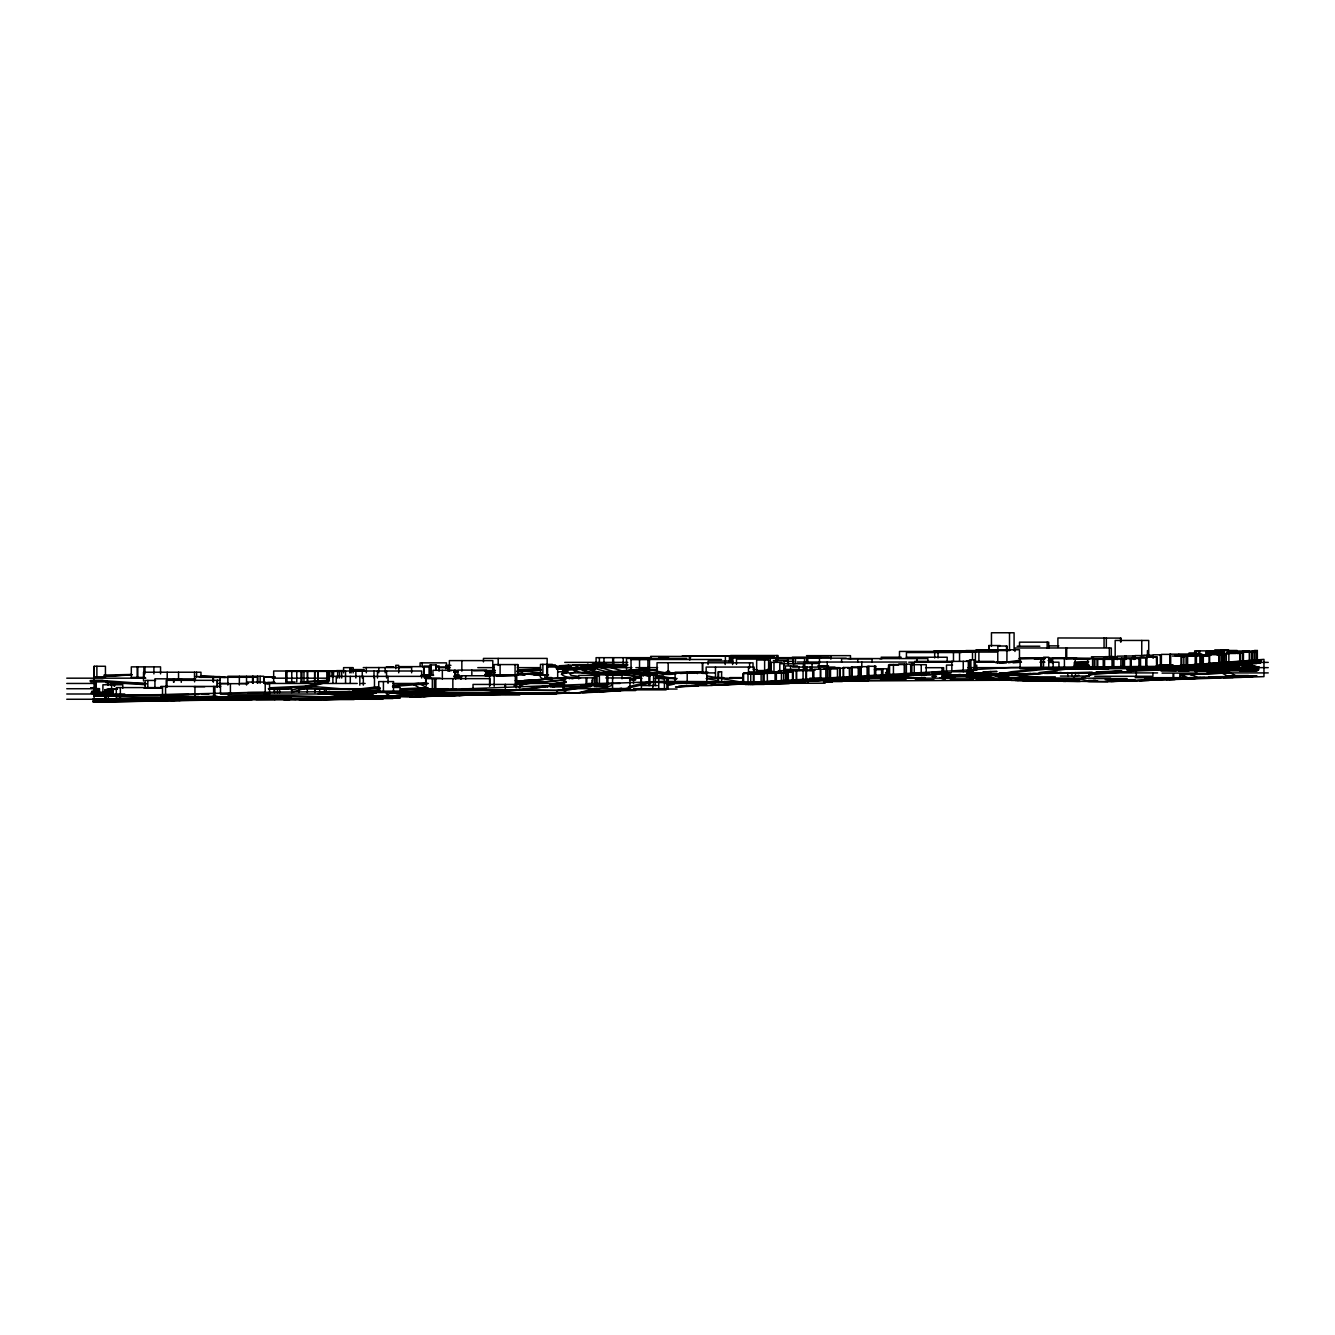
<?xml version="1.0" encoding="UTF-8"?>
<svg xmlns="http://www.w3.org/2000/svg" width="1335" height="1335" viewBox="0 0 1335 1335"><rect width="100%" height="100%" fill="white"/><g stroke="black" fill="none" stroke-linecap="round" stroke-linejoin="round"><path stroke-width="1.5" d="M611.58 684.004L611.447 685.573L605.539 687.775L589.035 689.945L578.989 692.815L531.263 694.167M762.769 672.423L762.986 671.371M553.324 693.566L404.789 694.434L500.758 694.35M367.859 692.865L362.669 694.367C364.639 697.087 379.123 696.77 371.097 694.283L376.303 692.798L336.637 692.681L363.621 692.715M547.216 686.958L547.75 685.956L539.323 686.924M1190.019 666.549C1182.827 670.47 1172.53 669.102 1164.003 670.187L1207.858 671.138L1224.529 669.502M1146.698 678.914L1156.961 679.799L1144.462 679.098L1153.323 679.064L1151.137 679.315M361.835 698.906L353.525 699.123L364.171 698.656L352.674 698.889M1180.974 667.35L1169.11 669.002L1129.293 670.587M1139.806 680.8L1200.732 677.546M584.947 666.215L587.767 664.146L597.579 669.286L605.239 671.355L615.552 671.972L631.956 670.804L676.428 679.048M563.32 666.916L566.173 665.431L575.552 670.938M670.27 672.289L662.427 674.008L668.501 670.954M518.164 683.32L514.042 685.756M518.03 673.524L522.452 672.573L522.619 671.472L540.758 670.337M1088.125 681.634C1086.039 678.747 1063.611 676.962 1079.965 681.618M267.718 683.62L269.336 682.502L263.813 682.819M767.842 669.619L765.873 670.354M406.224 693.232L404.722 694.384L389.42 696.419L407.826 696.92L479.232 694.701M561.501 674.275C578.722 669.352 555.577 672.473 563.203 666.215L555.01 666.515M1209.744 677.596L1189.101 678.28L1181.508 674.709L1230.303 672.823L1237.078 676.511L1233.941 676.611L1238.112 677.212M283.554 695.986L278.648 697.354L221.093 697.387M1084.237 668.418L1088.893 666.282M518.497 686.991L526.658 682.953L515.761 681.784M665.865 683.403L728.359 682.402L670.237 683.57C654.584 683.37 686.908 681.768 668.935 685.239M1232.739 676.495L1236.878 676.378L1235.609 676.361M1041 673.624L1021.842 675.427L987.116 675.694M519.499 674.025L518.164 674.125L521.751 673.941M253.533 698.856L260.225 698.889M291.33 690.312L326.808 680.55M326.691 682.235L291.581 692.214M730.111 682.836L743.762 681.351M628.385 686.741L647.425 682.135L661.125 681.784L674.275 683.253L653.483 682.135L617.855 690.512L620.642 690.679L619.59 690.445M364.004 692.114L364.839 691.747L356.178 692.064M253.6 698.839L255.636 699.023M1205.188 664.747L1200.449 665.281L1261.658 659.974L1161.166 666.999L1207.007 664.646L1179.039 666.465L1193.423 665.698M1249.009 662.894L1250.545 662.844M1078.947 675.176C1066.014 677.88 1080.115 682.752 1081.951 677.696L1092.447 674.542L1134.183 671.071L1176.552 669.386L1218.905 669.536L1167.758 669.152L1187.332 669.386M1008.409 662.761L1020.858 660.992M999.765 663.011L1020.007 660.274M751.739 684.354L789.285 683.303M571.897 678.831L575.118 678.08L547.216 678.046L544.63 677.379L545.364 675.377L533.816 674.792L537.121 673.758L517.162 674.092M656.019 676.845L663.962 676.311L656.536 677.229M1214.967 669.486L1222.076 668.268L1239.831 668.685M561.334 666.716L565.373 665.881M616.236 689.327L621.509 688.243M620.141 690.562L617.771 690.796M566.023 681.484L553.958 683.987L552.857 686.39L553.791 687.024M566.34 682.318L562.302 683.12L560.767 685.606L550.604 686.891M1150.102 679.348L1153.957 679.248L1149.101 679.548M1218.805 670.904L1195.91 670.804L1220.307 670.137L1212.647 670.07L1230.436 668.468L1224.379 668.184M536.737 694.067L406.291 693.232L454.818 689.494L564.955 690.495L449.478 689.878L454.551 689.477L456.637 689.611L415.402 692.948L389.737 692.948L416.253 692.882L413.132 694.3L396.662 696.319L335.419 696.136L305.849 699.607L313.692 699.59M405.289 691.263C398.548 692.998 378.84 691.647 389.219 695.185C378.606 700.508 360.166 697.387 347.033 698.839L301.109 699.557M577.554 664.964L579.323 664.646C587.417 670.237 597.346 673.157 607.241 672.84M1177.553 670.07L1163.085 669.569L1181.875 670.287L1171.029 670.087L1176.018 669.953M886.09 672.223L887.641 671.972M1252.213 669.519L1249.777 669.936L1256.168 669.803L1248.976 670.07M952.639 679.949L945.28 676.411M1146.732 678.864L1151.888 678.664M614.851 689.544L609.411 690.963L612.031 691.23L603.553 690.846M886.373 677.98L890.044 677.429M847.091 680.082L841.551 680.75M1028.25 680.149L1018.789 680.166M632.974 670.303L613.299 671.438L598.197 666.799L606.607 666.349L621.843 670.771L641.1 669.452L622.294 671.288L625.264 670.954M1057.237 672.089L1044.421 673.324M1045.305 678.914L1034.558 680.416L1015.101 680.349L1078.513 681.568L1072.756 679.415L1041.116 678.464M1200.566 665.247L1194.908 665.497M564.521 680.049L518.464 684.421L565.79 679.598M871.405 676.878L892.498 674.709L872.69 677.262M100.792 681.334C113.792 679.515 72.457 680.349 99.474 681.351M639.515 669.619L629.119 670.737L631.388 670.47M1038.73 680.049L1046.89 678.981L1045.639 679.782L1047.374 680.082L1040.916 680.433L1049.877 681.134M1240.315 669.135L1216.318 669.519L1220.157 669.553M1039.081 679.148L1046.89 678.964L1042.001 678.464M1055.468 672.189L1044.387 673.174M1188.233 666.999L1172.581 668.034L1220.407 664.463L1181.976 666.599M1225.647 663.946L1231.471 663.095L1200.365 664.897L1238.847 662.827M1257.069 662.377L1260.958 661.893L1256.802 662.127M378.656 686.707L353.625 689.644L363.487 691.38L378.656 690.178M572.782 665.147L574.617 664.93C594.559 680.333 621.042 668.785 643.587 676.027M738.439 682.819L742.577 682.352L707.049 675.927M378.656 687.825L353.374 690.679M827.149 680.616L830.186 680.266M1238.78 662.811L1261.375 660.908L1239.381 662.744M1088.926 673.691L1121.3 670.871M545.498 686.891L561.117 685.356L563.687 687.325M825.047 681.284L834.759 680.216M1227.482 663.946L1238.53 662.827M1251.362 663.011L1248.292 663.311M624.446 671.088L643.787 669.202M1034.174 658.806L1044.354 658.122M1030.503 673.407L1015.434 674.742L979.406 675.043M641.217 669.436L649.06 668.668M1017.02 680.183L1018.104 680.55M643.07 669.252L647.859 668.785M843.536 677.896L844.604 677.763L835.894 678.147L843.536 677.896L843.47 667.5M1159.931 666.883L1173.215 665.464M1022.777 680.633L1036.778 680.316M1160.699 666.916L1171.479 665.748L1156.043 666.148L1157.729 666.816M1176.769 667.099L1223.594 664.163M596.528 664.129L619.423 664.68L592.606 664.196M878.18 678.03L884.321 677.429M879.548 678.33L893.699 677.062L885.973 677.312L887.858 677.346M392.824 685.356L426.683 682.852M392.49 686.507L427.25 683.82M796.828 682.836L794.141 683.086M565.189 692.364L563.253 692.648L569.644 692.448M555.944 668.001L570.813 666.532L556.411 667.467M640.299 669.553L647.074 669.436L668.418 673.307L692.782 672.189L696.319 672.256L697.404 673.608M1225.547 664.179L1222.476 664.463L1226.431 664.213M1205.288 665.748L1235.843 662.827M649.144 669.019L637.863 670.07L638.781 670.02M306.85 699.573L315.511 699.34M1227.082 664.029L1246.69 662.143L1241.066 662.527M540.458 669.336L517.913 670.504M639.699 669.953L647.542 669.269M540.642 668.818L517.846 669.92M635.543 689.494L611.73 691.13L614.067 690.913M758.08 682.719L772.765 681.417L707.133 685.656L686.257 685.506M1042.635 658.789L1044.504 658.639M898.255 674.859L882.902 675.877M904.229 674.359L926.407 672.807L904.029 674.792M841.067 681.034L1011.313 680.183M1046.139 679.515L1067.232 679.899L1046.256 680.533L1052.18 680.917L1078.914 680.817L1058.054 681.284M1218.805 666.916L1217.92 666.899M556.845 669.052L560.867 668.735L565.906 671.438L557.796 671.905M657.487 669.92L644.087 670.904L657.271 669.636M1020.958 662.227L1013.015 662.827M795.944 681.25L811.864 680.199L805.522 680.5M193.909 694.384L198.848 694.384L157.33 696.019L104.898 696.152L252.181 692.381L410.262 690.946L663.211 681.367L758.08 681.901L1011.012 667.5L1172.747 666.248M1202.218 665.197L1204.837 664.88M876.911 676.328L875.226 676.411L888.726 675.877M1029.786 673.941L1035.293 673.508M1038.98 673.541L1019.056 673.991L1042.635 673.474M454.918 675.443L457.972 675.226M365.289 692.131L378.656 691.13M592.022 690.729L631.605 689.594M1066.148 658.756L1076.928 658.405L1074.258 658.622M540.708 670.203L516.795 671.488M556.595 669.019L627.684 665.097M795.793 681.534L781.042 682.168M790.887 682.719L745.314 684.505L804.821 679.715L745.531 684.254M1234.358 676.444L1246.623 677.029M171.247 698.672L185.281 699.39L93.333 701.409L101.21 701.359L111.856 699.206L107.901 699.24L93.7 701.392L185.331 699.373L180.876 700.358L93.049 702.177L211.013 700.091M540.875 669.669L517.196 670.888M557.413 668.485L627.684 664.813M421.543 692.047L351.472 692.398L568.36 693.232L615.068 690.846M765.205 683.787L752.273 684.354M839.481 679.515L864.146 677.646M902.46 674.893L875.877 676.444L940.074 673.624L931.713 672.506L935.251 672.139L945.397 673.341L932.981 674.926L891.613 675.944M1061.125 672.389L1044.654 673.441M1257.136 662.444L1260.891 662.093L1257.904 662.227M447.625 670.837L451.48 670.57M453.733 670.654L457.104 670.42M352.79 690.712L357.53 690.011L355.46 689.661M1005.205 673.858L942.76 676.077M1195.476 666.465L1130.929 668.918M1187.833 666.966L1165.171 668.501M94.084 699.24L92.632 699.39L181.376 697.487M475.377 694.267L479.098 694.016M1048.159 660.608L1051.847 660.358M678.831 686.057L686.841 685.506M869.619 677.546L855.635 678.38M132.148 674.859L103.629 676.511L131.731 674.576M485.523 672.84L495.335 672.173M485.456 673.474L495.285 672.823M1048.609 660.508L1052.581 660.241M568.777 693.215L616.753 690.862M264.28 682.819L274.359 682.168M573.299 665.014L600.183 664.997L567.759 665.347L571.63 665.648L568.96 667.951L560.967 668.485L569.377 667.8L576.687 670.971L569.928 674.025L571.113 675.393L577.955 676.278M599.982 691.981C610.779 691.413 627.133 690.262 599.982 690.679C593.508 690.162 566.791 693.966 594.943 692.181M268.702 682.836L274.893 682.435M269.57 687.792L307.184 685.99L349.937 689.527M1226.381 664.313L1213.799 665.097L1224.011 664.246L1259.172 666.916L1245.438 665.464M541.559 672.823L518.264 673.925M610.262 672.807L623.261 671.956L650.078 675.961M400.383 688.843L426.516 687.742L433.908 690.929M376.654 698.455L382.294 698.489L371.263 698.422L392.49 697.571M1074.258 662.494L1088.726 661.743M806.273 681.184L821.309 680.316M1203.753 665.798L1207.774 665.548M1221.859 664.68L1232.839 664.179M459.457 694.817L447.058 695.602L449.895 695.535M617.287 690.696L619.724 690.562M823.929 679.448L818.922 679.849L860.775 678.147L843.937 679.598L842.368 679.615L859.006 678.08L823.929 679.448L836.244 679.465M866.782 677.479L863.211 677.796L875.91 677.746M1155.943 680.132C1160.649 679.415 1147.699 679.966 1153.607 680.216M565.022 665.748L559.348 665.748L568.36 665.314M269.787 688.81L301.31 687.158L329.812 689.561M400.383 689.845L428.301 688.226L418.756 683.47L412.315 683.82L425.298 691.13M321.301 699.306L329.361 698.839M740.975 682.636L724.054 681.417M1033.791 673.608L999.498 674.509M1169.11 666.449L1263.961 659.373L1263.961 676.628L1105.881 681.684L1011.012 680.416M1200.732 666.031L1210.812 665.431M1149.385 669.536L1127.791 670.504M525.256 673.941L526.591 673.841L522.536 673.908M1074.274 663.462L1088.092 662.661M775.401 683.253L829.002 680.166M1220.657 664.88L1233.64 664.146M1154.291 678.781L1156.677 678.53L1146.932 678.981L1169.11 678.697L1150.803 678.714C1156.46 678.948 1144.462 679.098 1149.785 679.548M541.91 673.074L530.028 673.591M94.084 699.573L98.606 699.423M676.495 673.691C661.276 676.578 646.657 669.886 631.605 670.404M680.349 673.474L688.092 673.057M846.423 680.516L852.932 680.299L840.9 680.716M1025.964 673.708L1010.461 674.292M1247.925 663.245L1255.834 662.811M676.211 687.058L706.699 684.404L690.195 686.057L698.589 685.923L675.493 686.991M1247.441 663.395L1260.774 662.594L1257.82 662.694M1151.354 669.419L1172.464 668.017L1065.847 669.219L1039.214 672.59L1047.391 673.441L1092.147 672.139M1191.404 677.996L1197.745 678.063L1189.335 678.43M471.172 694.867L463.796 695.251L465.448 695.218M473.508 694.884L458.756 695.468L467.133 695.151L465.581 695.168M877.846 676.261L880.232 676.228M749.519 683.303L710.587 685.406M798.731 682.936L749.953 684.455M824.463 681.651L831.388 681.2L824.496 681.467M1194.458 678.414L1234.741 676.762M406.291 693.232L470.504 693.766M441.885 695.385L472.156 694.918L441.885 696.052M855.301 678.397L852.932 678.514M798.781 683.053L793.207 683.136M1181.325 666.632C1131.613 670.721 1081.684 665.815 1032.022 669.636L1011.012 671.772C1003.586 673.925 999.164 673.424 979.406 674.492M1209.66 670.37L1205.772 670.671L1220.407 669.703L1210.461 669.953M1151.02 679.966L1110.904 681.517M1166.356 679.682L1185.664 678.831M96.537 681.885L90.346 681.601L102.361 680.533L147.084 683.72M542.06 673.274L523.387 673.875M259.224 698.872L256.003 699.006M789.686 681.985L770.128 682.686L774.801 682.385M862.81 680.199L848.259 680.9M880.599 679.348L925.072 677.479M910.904 677.546L886.523 678.547L912.205 677.479M1245.672 670.854C1223.611 672.056 1274.157 670.153 1248.943 670.704M1169.11 679.114L1204.821 677.512M1186.999 678.781L1194.208 678.43M307.15 699.59L305.798 699.607L308.619 699.557L306.299 699.607M354.259 698.872L352.407 699.023L360.133 698.889M1157.261 665.497L1172.981 664.88M799.048 682.852L796.645 682.903M897.053 678.046L909.435 677.462M932.047 676.678L935.985 676.495M942.36 676.228L1027.249 673.825M1157.261 666.148L1172.747 665.514M798.997 682.869L786.031 683.12M1121.75 670.787L1096.068 671.972M516.511 681.267L533.583 682.152L518.297 683.203L520.283 683.453L543.395 681.501L515.21 680.633M429.353 690.879L449.728 690.112M258.706 698.889L223.796 699.44M464.263 694.901L447.392 695.652M464.964 695.285L448.009 695.769M841.434 680.95L856.886 680.233L841.534 680.85M932.414 676.545L936.486 676.361M942.36 676.094L948.734 675.827M1246.857 663.145L1260.607 663.111L1247.291 663.612M1046.623 679.031L1045.088 679.064M453.75 672.323L457.705 672.156M96.888 701.209C85.857 701.926 109.47 700.675 98.456 701.392M150.021 698.856L161.485 698.405M368.41 698.606L382.578 698.205L366.991 698.439M451.814 695.468L455.452 695.268L441.885 695.752M465.882 695.101L467.434 695.034M468.568 695.118L470.12 695.051M945.03 675.86L1001.667 674.392M329.545 680.967L300.425 682.001L329.294 680.183M520.884 673.975L528.66 673.641M959.832 675.326L971.58 674.826M1226.631 664.396L1224.929 664.463L1232.672 664.179M1137.086 669.486L1126.64 669.87M453.75 671.655L457.705 671.488M155.594 698.839L166.241 698.322L125.707 699.206L220.959 697.387M473.508 693.799L505.131 691.63L545.648 686.774L488.343 692.448L423.495 696.453L473.508 693.799L537.605 693.599M823.378 681.734L829.586 681.467M942.877 676.778L977.42 675.81M792.589 683.153L793.591 683.12L789.686 683.286M541.576 673.391L517.346 674.075M540.942 673.624L527.575 673.991L540.091 675.527C539.941 683.27 563.086 675.577 569.811 678.764M1087.374 665.431L1082.234 665.798L1089.143 665.898M410.262 697.12L433.992 696.186M943.828 676.127L1015.885 673.341L1017.17 672.99L1013.749 672.473L1047.725 669.052L1108.517 669.152M368.777 698.606L400.383 697.504M546.883 693.666L551.555 693.516M1254.016 670.036L1256.118 669.92L1249.877 670.17M1208.926 677.346L1239.798 676.194M425.481 677.663L430.671 677.613M252.181 699.139L256.22 699.006M742.343 682.485L731.914 682.852M949.168 675.81L958.28 675.477M307.968 699.573L315.06 699.607L314.025 699.657M410.262 696.903L430.037 696.186M702.744 672.273L689.494 672.673L701.092 671.972M954.675 675.71L978.655 674.842M1151.504 668.752L1167.157 668.184M1208.642 677.262L1237.311 676.294M96.304 691.296L91.598 691.48L96.754 691.28M1247.624 663.528L1256.635 663.228M376.186 698.372L372.365 698.672L378.656 698.322M1216.035 670.07L1217.904 669.97L1201.734 670.771L1228.283 670.821M1231.821 664.213L1220.006 664.613M94.084 700.875L92.816 701.008L94.084 701.125M169.745 698.706L168.06 698.772L291.647 698.455L272.707 697.17L275.143 695.969L190.905 697.187M798.463 682.852L794.458 682.852M627.433 664.446L614.167 664.797L624.062 664.747M217.021 696.202L103.462 699.373L111.639 699.206M153.575 698.889L95.669 700.608L149.72 698.856M867.65 680.299L868.568 680.399M1231.187 664.229L1222.827 664.48L1221.959 653.733L1221.959 664.279L1242.234 664.379M338.256 698.889L307.534 699.59M352.073 698.889L321.251 699.523M358.898 698.889L323.454 699.573M103.963 675.11L131.631 674.442M1042.952 658.105L1019.823 658.689M1034.642 658.839L1044.154 658.606M1259.673 662.894L1252.664 662.861M173.366 698.205L180.158 697.421M749.052 684.354L735.568 684.154M470.07 695.084L505.131 694.1M356.862 698.939L319.382 699.64M473.508 670.837L495.402 670.404M454.05 675.844L458.105 675.744M97.221 695.702L93.901 695.952L105.415 695.885M891.797 676.978L908.184 676.428L850.328 679.415L875.977 677.346L872.539 677.312M430.471 696.136L335.419 696.136L336.22 695.318L334.284 694.634L317.713 693.516L359.716 692.381L344.096 692.581M424.063 677.212L429.987 677.346L421.009 675.71M1246.923 662.994L1255.25 662.811M162.419 698.372L172.465 698.138M118.681 700.625L145.198 700.207M1231.104 676.528L1232.939 676.661M1250.044 675.944L1228.45 676.611L1219.723 671.789L1227.683 671.472L1230.937 672.89L1190.286 674.576C1212.414 681.367 1172.047 676.995 1196.978 677.596M471.722 694.851L450.963 695.084M427.634 675.26L431.572 675.226L421.042 675.31M487.776 674.876L515.777 675.143L497.538 676.011L495.368 675.11L497.771 676.378M97.455 692.598L92.048 692.932L103.196 692.998M188.936 694.45L94.084 695.218M229.203 698.989L234.142 698.889M1232.355 676.678L1229.668 676.528M302.161 699.557L309.002 699.623M626.315 666.482L600.366 667.049L625.848 666.799M484.538 671.238L494.367 671.038M731.597 682.852L736.119 682.869M105.515 699.573L100.943 699.673L104.781 699.623M207.843 697.404L278.431 697.02L291.614 698.455L194.877 699.123M225.198 697.821L227.267 697.704L216.804 697.354L223.629 697.838M551.121 693.533L505.131 694.283M1240.031 669.219L1216.001 669.619M342.561 692.748L326.191 693.499C375.285 695.702 311.322 700.591 302.01 699.557M1042.869 681L1048.125 680.85L1037.412 680.9M228.469 695.952L283.571 695.969M1149.168 679.365L1150.72 679.532M108.102 699.24L110.939 699.206M441.885 695.869L447.592 695.769M519.882 674.125L518.214 674.125M99.14 695.685L106.817 695.568M178.973 700.358L180.041 700.324L178.59 700.341M227.901 699.023L220.559 699.089M191.973 700.258L275.01 699.64M897.521 678.03L906.081 679.348L887.458 679.648M229.019 698.923L231.439 698.856L169.295 698.856L223.529 697.988L221.093 698.072M320.317 699.54L317.546 699.573M323.204 699.573L315.661 699.69M485.456 674.876L491.096 674.826L486.908 674.859M1212.931 669.502L1193.073 669.486M1249.627 670.504L1257.587 670.621L1244.637 670.837M99.474 692.581L103.513 692.531M215.386 698.789L170.48 700.391M225.348 699.457L248.61 699.173M305.331 699.573L289.328 699.139L300.876 699.557M316.128 699.59L311.606 699.573M319.582 699.623L312.69 699.573M425.998 675.276L422.094 675.21L433.675 675.176M484.722 674.893L486.274 674.876M207.292 697.604L193.892 697.27M220.559 699.94L252.181 699.623M1074.258 664.179L1086.89 664.029M732.464 682.836L735.568 682.836M711.655 685.322L786.949 680.767L727.992 684.955L711.672 684.738M174.434 700.408L171.614 700.424L188.936 700.274M454.751 675.059L458.923 675.026M201.118 677.279L224.998 677.446M454.885 675.026L459.023 675.009M1025.614 680.683L1029.469 680.5L1025.363 680.149M408.927 693.466C426.916 693.182 382.561 693.616 400.917 693.316M568.36 692.982L422.294 692.047M223.663 699.473L195.127 699.457M316.228 698.706L327.292 698.472L283.254 698.355L315.41 698.706M223.212 699.457L219.941 699.457M307 699.573L310.905 699.623M1002.001 679.799L997.846 680.049L986.665 675.243M96.137 687.375L90.647 687.875L94.084 688.309M305.615 699.54L283.804 699.64L289.945 699.557M317.096 699.34L363.554 698.839L312.206 699.139L315.41 699.34M1000.199 645.556L988.768 645.556L988.768 650.829M1049.143 645.873L1058.822 645.873M1017.086 646.223L1039.832 646.223M976.085 649.761L1019.473 649.761L1019.473 660.608M1214.783 649.878L1228.55 649.878M965.839 650.545L1009.777 650.545M1220.49 650.479L1237.211 650.479M960.783 650.746L970.111 650.746M1220.24 650.863L1194.691 650.863L1194.691 654.384M1256.419 650.712L1257.286 650.712L1257.086 662.861L1240.799 662.861M933.782 651.029L967.558 651.029M1230.369 651.113L1255.851 651.13L1252.18 651.313M960.516 651.43L899.49 651.43L899.49 658.472M1256.969 651.397L1256.919 662.46M1206.573 651.547L1224.495 651.547M1229.852 651.58L1256.018 651.747M943.978 651.981L975.718 651.981M1256.051 651.88L1240.082 651.981L1240.082 662.527L1252.48 662.527L1252.48 651.981M1226.498 652.164L1241.684 652.164M1243.052 652.047L1256.085 652.047M961.4 652.531L906.432 652.531L906.432 657.955M1241.383 652.565L1228.867 652.565L1228.867 663.111L1256.202 663.044M1250.945 652.331L1255.167 652.331M1210.628 652.732L1220.591 652.732M1230.369 652.615L1240.816 652.848M1189.018 652.948L1195.459 652.948M1232.288 653.032L1241.617 653.032M1227.265 653.232L1241.116 653.199M1236.077 653.466L1209.627 653.616L1209.627 664.163L1219.222 664.163L1219.222 653.616M1237.028 653.466L1240.065 653.466M1188.551 653.95L1201.8 653.95M1213.131 653.8L1220.457 653.8M1178.638 654.167L1170.178 654.167L1170.178 664.697M1178.989 654.033L1188.417 654.033M1207.241 654L1225.497 654.05M1216.402 654.5L1225.597 654.5M1161.35 654.801L1153.14 654.801L1153.14 658.322M1206.273 654.684L1217.77 654.684M1193.707 654.918L1210.328 654.834M1217.47 654.901L1221.442 654.901M1143.861 655.218L1152.205 655.218M1210.945 655.218L1186.081 655.335L1186.081 665.865L1195.175 665.865M730.529 655.502L778.071 655.502L778.071 659.006M1144.212 655.585L1134.984 655.585L1134.984 659.089M1174.817 655.535L1197.829 655.502M1201.183 655.518L1210.144 655.518M682.302 655.802L751.922 655.802M806.524 655.652L850.478 655.652L850.478 659.173M733.015 656.152L690.328 656.136L690.328 659.64M1172.364 656.036L1181.759 656.036L1181.759 666.565L1172.364 666.565M1208.659 655.919L1183.845 655.952L1183.845 666.482L1203.886 666.716M650.596 656.369L691.647 656.453M1105.263 656.67L1115.376 656.67M729.427 656.803L774.25 656.803M1091.446 656.787L1106.815 656.787M1156.627 656.953L1146.882 656.953L1146.882 667.5L1156.627 667.5L1156.577 656.953L1156.761 667.6M1184.512 656.92L1180.991 656.92L1180.991 667.467L1199.314 667.467M792.289 657.237L829.235 657.237M881.117 657.22L901.175 657.22M906.365 657.237L947.199 657.237L947.199 660.758M1110.153 657.104L1116.093 657.104M1140.007 657.254L1157.178 657.054L1157.178 667.6M658.889 657.504L668.501 657.504M651.38 657.671L596.094 657.671L596.094 664.697M748.384 657.688L821.275 657.654M1131.663 657.621L1139.489 657.621M749.436 658.038L730.946 658.038L730.946 661.559M1121.584 657.921L1130.778 657.921M1146.815 658.038L1140.541 658.038L1140.541 668.585M764.571 658.355L804.538 658.322L804.538 663.578M846.273 658.172L807.742 658.172L807.742 663.445M1103.411 658.322L1112.956 658.322M1113.29 658.222L1121.35 658.222M686.607 658.455L626.515 658.455L626.515 668.985M847.825 658.572L927.858 658.572L927.858 662.077M1019.022 658.505L1045.489 658.505M1048.426 658.639L1104.529 658.555M879.798 658.739L881.934 658.739M1073.991 658.639L1090.061 658.822M1131.679 658.722L1123.686 658.722L1123.686 667.517M767.725 659.106L736.486 659.106L736.486 664.379M721.467 659.49L647.909 659.49L647.909 670.02L655.385 670.02M631.138 659.64L649.711 659.64M975.318 659.84L969.527 659.84L969.527 670.387L975.318 670.387M773.365 660.608L788.201 660.608M966.49 660.908L970.378 660.908M793.641 661.359L784.096 661.359L784.096 664.863M914.725 661.376L969.627 661.376M975.551 661.376L994.058 661.376M1256.419 661.259L1257.286 661.259M797.229 662.043L906.615 662.043M908.734 662.193L952.055 662.193M974.533 662.193L1021.492 662.193M1039.898 662.193L1044.904 662.193L1041 662.377M1049.043 662.193L1058.955 662.193L1058.955 667.467M564.738 662.377L627.734 662.377M782.143 662.344L770.612 662.344L770.612 671.121M996.21 662.41L1006.907 662.41L1006.974 646.006L997.879 646.006L997.879 651.28M1048.893 662.377L1052.848 662.377M1074.592 662.377L1088.426 662.377M1256.385 662.377L1268.25 662.377M1230.369 663.161L1238.763 663.161M1232.288 663.578L1256.869 663.578M1237.078 663.745L1224.512 663.979L1224.512 653.432L1224.379 664.146M1247.724 663.829L1252.63 663.829M898.672 664.129L910.687 664.129L910.687 674.659L903.878 674.659M1249.243 663.996L1222.943 664.146L1222.943 653.616M552.39 664.363L540.475 664.363L540.475 674.893L548.585 674.893M910.253 664.68L926.256 664.68L926.256 675.21L898.355 675.21M1219.639 664.68L1237.328 664.68M435.961 664.897L435.961 670.153L436.028 664.897L429.686 665.03L429.686 675.56L431.005 675.56L431.005 664.897L430.938 675.427M546.783 664.897L555.377 664.897M898.588 664.947L888.526 664.947L888.526 675.493L898.588 675.493M952.589 665.08L946.498 665.08L946.498 672.106M1161.417 664.913L1170.695 664.913L1170.695 654.384L1161.417 654.384L1161.35 665.347L1156.744 665.347M1219.739 665.047L1228.667 665.047M450.93 665.347L445.873 665.347L445.873 668.852M1193.707 665.464L1225.346 665.431M435.56 665.931L439.082 665.931L439.082 671.205M546.849 665.898L556.728 665.898M817.921 665.764L828.551 665.764M1205.021 665.748L1221.258 665.748M797.446 665.948L785.397 665.948L785.397 669.469M1201.183 666.048L1215.551 665.998M1242.001 666.098L1255.017 666.098M1197.679 666.465L1208.659 666.465M1214.65 666.349L1239.531 666.349M399.198 666.632L423.679 666.632L423.679 675.41M386.416 666.816L393.641 666.816M422.878 667.033L431.071 667.033M437.813 667.033L448.043 667.033L448.043 670.554M546.899 666.999L557.68 666.999L557.68 677.546M1195.976 666.899L1224.712 666.899M792.556 667.083L818.689 667.083M818.972 667.166L835.026 667.166M363.27 667.583L411.631 667.517L411.631 672.79M1209.243 667.517L1222.71 667.517M438.264 667.65L450.129 667.65M477.796 667.65L493.6 667.65M517.312 667.65L540.542 667.65M556.828 667.65L631.922 667.65M635.877 667.65L657.621 667.65M827.984 667.65L839.481 667.65M851.83 667.633L860.09 667.633M925.572 667.7L943.645 667.7L943.645 678.247M967.875 667.65L1021.225 667.65M1043.57 667.784L1048.759 667.784M1082.485 667.65L1268.25 667.65M1234.024 668.084L1253.131 668.084M844.705 668.268L830.52 668.201L830.52 678.747L860.207 678.797M847.725 668.268L852.164 668.268M1214.783 668.218L1236.727 668.418M823.995 668.918L836.244 668.918M875.71 668.802L886.774 668.802L886.774 674.075M1231.487 668.935L1245.355 668.935M783.795 669.436L798.197 669.436M1223.194 669.386L1254.633 669.469M352.523 669.569L364.155 669.569M753.007 669.653L757.145 669.653M874.358 669.686L881.567 669.686L881.567 680.233M1186.648 669.603L1216.485 669.603M1239.464 669.586L1254.55 669.703M795.209 669.986L815.335 670.053M640.933 670.187L631.138 670.187L630.971 658.455M803.069 670.287L796.227 670.287L796.227 680.833L803.069 680.833L803.069 669.853M336.537 670.604L344.347 670.604M352.14 670.604L364.405 670.604M1209.36 670.387L1216.819 670.387M333.433 670.837L343.646 670.837M353.074 670.837L364.472 670.837M761.935 670.721L771.864 670.721M778.322 670.671L811.546 670.671M1218.238 670.854L1249.677 670.854M1161.066 671.054L1176.268 671.054M1178.221 671.155L1188.784 671.155M341.526 671.405L286.057 671.422L286.074 681.968L295.102 681.968M966.49 671.438L973.382 671.438M793.641 671.722L785.597 671.722L785.597 682.268L795.71 682.268M1194.942 671.655L1209.26 671.655M748.451 671.939L780.858 671.839M793.224 672.039L783.645 672.039L783.645 682.569L799.031 682.569M1096.569 671.972L1131.296 671.972M707.984 672.206L675.093 672.206L675.093 682.736L707.984 682.736M769.144 672.573L784.796 672.456M743.812 672.807L769.027 672.807M1049.043 672.723L1091.329 672.823M562.102 672.907L714.926 672.907M785.047 673.007L764.154 673.14L764.154 683.687L789.352 683.537M920.449 672.907L923.953 672.907M925.722 672.907L929.227 672.907M999.498 672.907L1017.287 672.907M1044.938 672.907L1157.578 672.907M1162.051 673.107L1197.178 673.107M1206.99 672.907L1268.25 672.907M692.548 673.257L668.184 673.257L668.184 662.711M706.465 673.374L702.36 673.374L702.36 662.844M783.595 673.174L763.019 673.391L763.019 684.087M765.139 673.624L742.877 673.558L742.877 682.335M1005.806 673.608L1020.007 673.608M764.371 673.891L748 673.891L748 682.669M991.788 674.792L1000.983 674.792M657.287 675.043L641.084 675.043L641.084 685.573L657.287 685.573M944.512 674.893L963.019 674.926M496.103 675.126L517.93 675.126L517.93 664.58L494.1 664.58L494.1 675.126M606.04 675.293L622.027 675.293L622.027 678.814M964.437 675.176L981.826 675.176M596.611 675.427L578.823 675.427L578.823 678.948M946.498 675.61L976.736 675.61M1233.089 675.56L1248.609 675.56M944.946 675.677L956.06 675.677M1249.727 675.81L1252.931 675.81M598.347 676.011L594.409 676.011L594.409 686.557L606.674 686.557M977.12 676.211L988.417 676.211M995.259 676.178L1008.893 676.178M1060.424 676.061L1089.343 676.061L1089.343 672.54L1089.31 676.061M1239.881 676.044L1248.292 676.044M327.876 676.361L425.681 676.361L425.681 683.386M1094.75 676.278L1152.906 676.278L1152.906 672.773M1234.324 676.228L1239.347 676.228M194.593 676.595L220.091 676.595L219.975 687.358M1215.584 676.712L1228.901 676.561M1242.134 676.695L1252.797 676.695M94.168 676.795L105.432 676.795L105.432 666.265L94.168 666.265L94.084 702.243M275.21 676.845L263.946 676.845L263.946 682.118M966.256 676.945L972.998 676.945M977.42 676.845L989.519 676.845M1031.237 676.862L1055.317 676.862M1209.26 676.895L1216.018 676.895M199.132 677.279L256.187 677.279M266.015 677.195L274.576 677.195M1195.643 677.245L1208.392 677.245M1232.305 677.296L1241.717 677.296M1242.201 677.095L1249.977 677.095M144.981 677.412L131.314 677.412L131.314 666.866L160.55 666.866L160.55 673.891M551.589 677.546L547.534 677.546L547.534 666.999M723.737 677.596L715.493 677.596L715.493 667.066M729.928 677.596L742.31 677.596M944.746 677.362L955.142 677.362M970.028 677.563L979.339 677.563M1223.194 677.579L1233.056 677.579M595.443 677.863L564.355 677.863L564.355 686.641M886.156 677.729L896.119 677.729M899.173 677.679L909.936 677.679M999.448 677.763L1030.219 677.763M1135.134 677.679L1184.762 677.679M605.806 677.946L629.986 677.946L629.986 688.493L562.769 688.726M655.735 678.163L668.084 678.163L668.084 688.693L633.591 688.693M843.336 678.03L849.461 678.03L849.327 667.5L843.336 667.5L843.37 680.199L821.659 680.199M851.83 678.163L872.606 678.163M886.457 678.03L897.42 678.03L894.2 678.297L898.438 679.632M974.884 678.097L986.281 678.097M1220.507 678.147L1169.694 678.43M66.75 678.18L145.799 678.18M272.273 678.18L329.578 678.18M424.43 678.18L440.25 678.18M454.084 678.18L461.977 678.18M556.828 678.18L580.541 678.18M621.993 678.18L641.15 678.18M655.635 678.18L675.41 678.18M707.016 678.18L742.594 678.18M809.778 678.18L821.642 678.18M880.916 678.18L1110.637 678.18M655.268 678.497L677.095 678.497M1052.481 678.647L1069.502 678.647M1093.298 678.58L1127.157 678.58M195.561 678.914L154.943 678.814L154.943 687.608M975.885 678.931L991.605 678.931M631.989 679.331L635.727 679.331M881.234 679.331L886.774 679.331M1168.993 679.548L1175.084 679.548M915.293 679.782L933.949 679.782M1105.18 679.715L1134.9 679.715M180.475 680.049L194.593 680.049M629.553 680.032L635.627 680.032M843.853 680.099L856.586 680.099M890.295 680.032L900.975 680.032M950.77 679.949L973.348 679.949M984.412 679.915L996.043 679.915M219.975 680.333L166.207 680.333L166.207 687.358M802.736 680.383L812.798 680.383L812.681 669.853M846.04 680.233L889.961 680.199M1000.95 680.233L1038.33 680.233M1138.021 680.383L1149.235 680.383M155.611 680.433L145.114 680.433L145.114 687.458M802.118 680.583L822.293 680.449M1088.325 680.449L1095.735 680.449M1129.427 680.516L1137.72 680.516M106.583 680.733L95.936 680.733L96.087 692.398L104.197 692.398M842.585 680.933L868.601 680.716M1123.419 680.933L1129.827 680.933M803.103 681.217L811.546 681.217M1087.641 681.017L1097.737 681.017M1115.292 681.184L1123.82 681.184M808.693 681.284L793.207 681.301L793.207 670.754M1063.211 681.384L1065.897 681.384M1106.915 681.351L1114.291 681.351M796.845 681.668L788.317 681.668L788.317 671.121L792.473 671.121L792.473 681.668M798.897 681.568L805.789 681.568M830.554 681.568L842.368 681.568M1089.026 681.618L1107.766 681.601M792.005 682.052L801.868 682.052M247.559 682.068L265.214 682.068L265.214 692.615L247.559 692.615M824.546 682.085L832.372 682.085M95.453 682.769L95.453 691.563M106.016 682.769L114.61 682.769L114.61 686.29M769.144 683.12L788.134 682.986M66.75 683.453L96.387 683.453M114.176 683.453L145.799 683.453M218.756 683.453L228.802 683.453M240.65 683.453L248.56 683.453M264.363 683.453L357.246 683.453M361.201 683.453L365.156 683.453M392.807 683.453L428.385 683.453M517.312 683.453L563.153 683.453M588.451 683.453L620.074 683.453M691.213 683.453L714.926 683.453M730.729 683.453L825.097 683.203L825.097 679.682M247.275 683.67L220.492 683.67L220.492 694.2L269.553 694.2L269.553 683.67L265.431 683.67M763.019 683.92L777.804 683.87M771.947 684.171L761.117 684.087L761.117 673.541M748 684.438L764.371 684.438M596.511 685.172L607.876 685.172M596.228 686.057L606.858 686.057M160.784 686.424L220.692 686.424M193.892 686.724L204.772 686.724M393.107 687.475L400.2 687.475L400.2 692.748M151.856 687.842L157.63 687.842M158.398 687.792L161.452 687.792M143.996 688.109L161.185 688.092M380.191 688.042L379.09 688.042L379.09 691.547M66.75 688.726L94.418 688.726M268.318 688.726L280.166 688.726M315.394 688.726L378.99 688.726M400.717 688.726L448.143 688.726M461.977 688.726L485.69 688.726M117.397 688.96L109.37 688.96L109.37 695.986M287.776 688.977L274.476 688.977L274.476 692.481M98.022 696.219L98.022 689.194L99.157 689.194L99.157 696.219M117.029 689.094L107.901 689.094L107.901 696.136M268.719 689.077L291.814 689.094L291.814 692.615M643.537 689.044L677.095 689.044M116.345 689.344L106.349 689.344L106.349 699.874M631.989 689.861L666.148 689.861M619.09 690.562L635.627 690.562M372.799 693.149L321.718 693.149L376.186 693.149L374.317 693.149M66.75 694L124.722 694M201.134 694L209.028 694M264.363 694L341.443 694M440.25 694L556.828 694M473.024 694.968L519.782 694.968M106.383 695.301L102.912 695.301L102.912 684.772L122.753 684.772L122.753 688.276M160.784 696.97L228.335 696.97L228.335 693.449M192.407 697.554L167.926 698.288L210.379 697.521L215.352 696.353L203.454 697.571L204.439 697.621M192.974 697.471L201.702 697.471M180.876 697.704L202.052 697.738M179.357 697.988L187.167 697.988M190.004 697.988L199.633 697.988M389.219 698.021L400.2 698.021M151.856 698.389L157.63 698.389M158.398 698.339L171.097 698.205M175.719 698.389L184.681 698.389M191.456 698.288L202.92 698.288M143.996 698.656L171.414 698.622M175.986 698.622L189.653 698.622M379.09 698.572L393.007 698.572M139.174 698.956L159.85 699.006M161.769 698.822L173.5 698.822M66.75 699.256L145.799 699.256M181.36 699.256L382.928 699.256M109.37 699.49L134.952 699.49M274.476 699.507L287.776 699.507M298.973 699.523L319.682 699.523M324.422 699.557L354.226 699.557M97.956 699.724L99.157 699.724M107.901 699.64L119.099 699.64M120.801 699.623L128.711 699.623M255.97 699.557L296.036 699.557M304.881 699.573L308.535 699.573M118.999 700.091L104.898 700.091L104.898 689.561L105.415 700.091M1048.809 658.105L1093.599 658.422M307.751 699.54L300.241 698.872M308.285 699.59L314.843 699.623M1074.258 665.147L1088.275 665.347M453.9 676.545L461.743 676.561M300.208 699.557L303.712 699.573M1074.258 665.698L1081.934 665.915M1235.192 676.111L1228.2 676.444L1257.036 675.994L1235.593 676.328L1236.444 676.311M455.018 675.644L458.756 675.66M454.768 677.029L460.642 677.045M311.422 699.59L314.159 699.607M310.604 699.64L312.223 699.64M1074.258 665.097L1089.527 665.231M485.039 675.727L489.978 675.76L486.207 674.976M283.804 698.906L289.411 699.139L283.804 698.872M227.417 698.923L213.633 698.272L220.559 698.155M519.749 674.025L525.189 674.909L516.845 674.993M995.61 662.627L1006.306 662.827M1052.13 679.048L1081.901 679.165L1045.055 678.447L1014.149 674.976L1039.231 678.647L1051.93 679.048M1019.005 680.066L1022.977 680.149M768.209 668.852L769.377 668.885M1189.552 678.347L1190.57 678.364M916.16 678.28L913.19 677.529M1240.415 668.702L1218.321 668.134M597.329 673.574L615.902 672.94L641.201 676.978M669.135 671.188L668.117 671.105M1229.885 676.712L1229.101 676.812M455.202 675.827L460.725 677.713M1212.464 667.9L1191.054 666.799M579.79 677.913C574.117 676.712 565.94 678.664 561.484 674.292M1212.547 667.617L1197.812 666.816M1089.11 659.423L1074.258 659.19M1238.196 668.151L1258.922 668.868L1220.107 666.766M1253.665 669.519L1258.571 669.753L1252.063 669.452M1109.702 656.553L1115.426 656.853L1111.855 656.603M1254.383 669.486L1258.571 669.753L1251.279 669.452M888.776 673.541L885.422 672.99M999.898 680.299L998.513 680.283M1235.092 667.984L1236.16 668.051M1217.253 666.849L1240.215 668.752M597.296 673.574L588.268 672.406M1232.355 668.151L1240.182 668.668M200.801 675.627L226.483 677.512M105.515 681.768L145.565 684.755M1242.351 665.197L1228.3 664.112M1166.857 668.418L1178.605 669.085L1158.964 668.184M1216.435 666.899L1222.409 667.4M1217.87 665.531L1245.004 668.485L1214.183 665.447M557.93 693.449L566.207 693.082L565.022 690.579L597.98 684.705L590.621 684.855L556.578 690.712L557.846 693.215M706.165 678.597L717.212 680.449M945.313 679.932L939.556 677.696M655.769 677.179L663.211 678.764M641.885 678.297C620.191 671.438 597.062 677.696 575.569 670.938M353.374 691.613L356.662 692.398M588.251 672.406L582.26 670.554L586.866 669.786L585.581 669.386L563.337 669.803L593.574 668.618L595.41 669.169L590.804 669.986L599.982 672.523L624.53 671.772L649.461 676.144M487.008 675.026L489.344 676.244M1001.55 678.18L990.77 673.307M922.435 677.98L921.584 677.396M1255.084 650.529L1255.084 661.059M1252.08 651.981L1252.08 662.527M1251.346 651.53L1251.362 662.06L1243.419 662.06L1243.469 651.53M1239.781 652.565L1239.781 663.111M1239.731 652.565L1239.731 663.111M1228.684 667.35L1228.684 670.854M1227.866 650.479L1227.866 653.983M1226.298 653.432L1226.298 663.979M1223.961 655.669L1223.961 652.148L1205.805 652.148L1205.805 655.669M1223.227 652.148L1223.227 655.669M1222.243 652.148L1222.243 655.669M1220.974 654.834L1220.974 665.381M1218.872 653.616L1218.872 664.163M1209.16 654.834L1209.16 665.381M1207.507 652.148L1207.507 655.669M1203.319 654.918L1203.319 665.464M1202.785 654.834L1202.785 665.381M1201.617 654.918L1201.617 665.464M1201.066 654.918L1201.066 665.464M1200.782 654.918L1200.782 665.464M1200.365 654.918L1200.365 665.464M1200.248 654.918L1200.248 665.464M1199.798 650.863L1199.798 654.384M1198.78 650.863L1198.78 654.384M1197.044 666.098L1197.044 669.603M1196.777 666.098L1196.777 669.603M1196.577 650.863L1196.577 654.384M1196.427 654.918L1196.427 665.464M1195.509 666.098L1195.509 669.603M1195.175 655.335L1195.209 669.603M1194.575 666.098L1194.575 669.603M1194.007 666.098L1194.007 669.603M1187.616 655.335L1187.616 665.865M1183.344 674.158L1183.344 677.679M1182.843 674.158L1182.843 677.679M1180.974 674.158L1180.974 677.679M1179.84 674.158L1179.84 677.679M1173.732 674.158L1173.732 677.679M1173.064 674.158L1173.064 677.679M1169.861 654.384L1169.861 664.913M1160.332 654.801L1160.332 665.347M1148.717 655.618L1148.717 640.45L1115.176 640.45L1115.176 659.407M1147.449 650.545L1147.449 655.802M1145.764 658.038L1145.764 668.585M1141.759 640.45L1141.759 655.618M1140.04 667.316L1140.04 658.539L1131.246 658.539L1131.246 667.316M1138.939 658.539L1138.939 667.316M1136.302 671.004L1136.302 676.278M1134.55 659.457L1134.55 655.936L1117.211 656.169L1117.211 659.674M1133.198 655.936L1133.198 659.457M1130.344 658.722L1130.344 667.517M1125.889 655.936L1125.889 659.457M1124.754 656.169L1124.754 659.674M1124.487 658.722L1124.487 667.517M1124.237 658.722L1124.237 667.517M1122.568 667.917L1122.568 659.14L1113.073 659.14L1113.073 667.917M1121.066 641.901L1121.066 638.113L1057.904 637.963L1057.904 647.442M1120.883 659.14L1120.883 667.917M1120.549 638.113L1120.549 641.901M1113.874 668.134L1113.874 659.356L1094.85 659.29L1094.85 668.067M1112.038 659.356L1112.038 668.134M1111.321 656.753L1111.321 647.976L1014.95 647.976L1014.95 651.48M1109.352 647.976L1109.352 656.753M1106.331 637.963L1106.331 647.442M1104.596 659.356L1104.596 668.134M1104.062 637.963L1104.062 647.442M1103.227 659.29L1103.227 668.067M1097.754 659.29L1097.754 668.067M1097.053 659.29L1097.053 668.067M1094.233 658.555L1094.233 667.333M1092.597 658.639L1092.597 667.417M1087.641 658.639L1087.641 667.417M1075.493 672.54L1075.476 676.061M1075.242 666.983L1075.242 658.205L1052.514 658.205L1052.514 663.462M1071.922 672.54L1071.888 676.061M1067.766 672.54L1067.766 676.061M1066.715 647.976L1066.715 658.505M1065.847 647.976L1065.847 658.505M1064.412 658.205L1064.412 666.983M1053.165 662.193L1053.165 667.467M1048.726 648.092L1048.726 642.168L1019.506 642.168L1019.506 646.107M1048.759 666.015L1048.759 657.237L1043.57 657.237L1043.57 666.015M1047.157 642.168L1047.157 648.092M1040.783 658.205L1040.783 668.752M1014.083 650.262L1014.083 632.757L991.454 632.757L991.454 646.374M1009.51 632.757L1009.51 650.262M1006.523 646.006L1006.523 651.28M997.779 662.911L997.779 652.081L959.548 652.081L959.548 661.109M989.101 645.556L989.101 650.829M978.889 652.081L978.889 661.109M976.736 665.08L976.736 670.354M975.418 652.081L975.318 668.635M974.133 659.84L974.133 668.635M972.497 652.081L972.497 659.306M970.879 659.84L970.879 670.387M968.309 661.209L968.309 671.755L951.838 671.755L951.838 661.209M963.253 661.209L963.253 671.755M953.474 652.531L953.474 661.559M942.109 667.7L942.109 678.247M938.038 652.531L938.038 657.955M934.684 652.531L934.684 657.955M921.233 664.68L921.233 675.21M916.995 658.572L916.995 662.077M906.382 664.129L906.382 674.659M904.296 664.53L904.296 675.059M893.432 664.53L893.432 675.059M888.392 667.7L888.392 674.726M882.919 668.802L882.919 679.331M874.809 666.282L874.809 676.828M874.492 666.282L874.492 676.828M872.055 662.243L872.055 658.722L841.601 658.722L841.601 662.243M868.868 666.282L868.952 680.233M861.793 662.043L861.793 667.3M861.158 666.666L861.158 677.212M860.741 666.666L860.741 677.212M859.39 666.666L859.39 677.212M857.737 658.722L857.737 662.243M852.181 667.033L852.181 677.579M851.797 668.268L851.797 678.797M839.982 668.201L839.982 678.747M839.582 668.268L839.582 677.045M837.445 668.201L837.445 678.747M830.854 655.652L830.854 659.173M829.102 668.918L829.102 679.465M827.233 662.043L827.233 667.3M825.848 669.252L825.848 679.799M820.658 669.252L820.658 679.799M820.391 669.252L820.391 679.799M819.49 658.172L819.49 663.445M819.023 668.718L819.023 663.462L804.821 663.462L804.821 668.718M812.064 663.462L812.064 668.718M811.363 667.083L811.363 670.587M810.078 667.083L810.078 670.587M808.142 679.682L808.142 683.203M807.041 667.083L807.041 670.587M806.557 657.654L806.557 662.928M806.473 669.853L806.473 680.383M806.14 667.083L806.056 680.383M803.353 668.985L803.353 663.729L779.807 663.729L779.807 670.754M799.048 667.083L799.048 670.587M796.695 670.287L796.695 680.833M795.493 658.322L795.493 663.578M793.641 664.863L793.424 658.756L775.769 658.756L775.769 662.26M793.007 658.322L793.007 663.578M790.554 665.948L790.554 669.469M788.384 661.359L788.384 664.863M788.201 658.756L788.201 662.26M787.984 671.722L787.984 682.268M787.667 658.756L787.667 662.26M786.615 671.722L786.615 682.268M786.282 671.722L786.282 682.268M783.762 663.729L783.762 670.754M781.442 672.456L781.442 682.986M777.07 658.756L777.07 662.26M776.937 655.502L776.937 659.006M776.353 672.456L776.353 681.234M775.051 672.957L775.051 681.734M773.983 662.344L773.983 672.873M770.996 662.344L770.996 672.873M770.278 658.355L770.278 668.885M767.291 672.957L767.408 681.918M764.621 660.007L764.621 670.554M754.125 672.339L754.125 667.066L706.165 667.066L706.165 674.092M753.908 673.891L753.908 682.669M753.391 673.891L753.391 682.669M753.023 668.101L753.023 662.844L657.037 662.711L657.054 671.488M750.737 673.891L750.737 682.669M749.602 662.844L749.602 668.101M748.501 667.066L748.501 674.092M743.595 673.558L743.595 682.335M732.781 658.038L732.781 663.311M732.598 664.563L732.598 661.042L708.067 661.042L708.067 664.563M732.298 658.038L732.298 661.559M729.444 656.136L729.427 662.077M725.389 656.136L725.389 661.409M725.172 661.042L725.172 664.563M718.564 671.822L718.564 682.352M706.782 672.206L706.782 682.736M702.694 662.711L702.694 671.488M689.494 656.453L689.494 659.957M687.208 672.206L687.208 682.736M666.899 678.163L666.899 688.693M664.413 678.163L664.413 688.693M658.722 678.163L658.722 688.693M655.385 675.043L655.385 685.573M653.566 675.043L653.566 685.573M652.848 685.189L652.848 688.693M649.878 675.043L649.878 685.573M649.511 659.49L649.511 670.02M648.893 675.043L648.893 685.573M641.401 688.693L641.401 678.163L633.591 678.163L633.491 683.537M639.532 659.64L639.532 670.187M623.211 657.671L623.211 664.697M613.583 657.671L613.583 664.697M612.682 657.671L612.682 664.697M612.815 675.293L612.815 678.814M612.565 677.946L612.565 688.493M607.876 683.42L607.876 674.642L596.511 674.642L596.511 683.42M606.858 675.51L606.858 684.288M603.971 657.671L603.971 664.697M599.382 657.671L599.382 664.697M599.382 674.642L599.382 683.42M596.812 676.011L596.812 686.557M596.228 675.51L596.228 684.288M592.606 677.863L592.606 681.367M592.022 680.183L592.022 685.456M586.816 677.863L586.816 684.888M586.065 677.863L586.065 684.888M547.15 665.431L547.15 658.405L483.454 658.405L483.454 661.91M547.083 665.898L547.083 676.428M546.883 664.897L546.899 677.546M542.878 664.363L542.878 674.893M519.782 687.942L519.782 684.421L473.024 684.421L473.041 689.694M517.613 664.58L517.613 675.126M516.745 686.307L516.745 675.76L460.942 675.76L460.942 679.281M516.111 684.421L516.111 687.942M515.31 675.76L515.31 686.307M515.076 664.58L515.076 675.126M505.531 684.421L505.531 687.942M505.097 684.421L505.097 687.942M500.108 664.58L500.108 675.126M498.205 658.405L498.205 665.431M494.184 675.76L494.184 686.307M492.799 669.402L492.799 660.608L449.361 660.608L449.361 671.155M489.828 685.656L489.878 678.631L426.215 678.631L426.215 685.656M489.578 675.76L489.578 686.307M486.608 675.377L486.608 670.103L457.905 670.103L457.905 675.377M471.839 670.103L471.839 675.377M465.648 675.76L465.648 679.281M461.843 660.608L461.843 671.155M455.686 679.081L455.686 670.303L432.94 670.303L432.94 675.577M454.768 670.303L454.768 675.577M452.849 678.631L452.849 689.177L432.323 689.177L432.323 678.631M446.491 668.134L446.491 662.861L420.091 662.861L420.091 666.365M442.352 670.303L442.352 679.081M435.844 678.631L435.844 689.177M434.392 678.631L434.392 689.177M430.371 665.931L430.371 676.478M429.169 676.595L429.136 666.065L423.929 666.065L423.929 676.595M422.177 662.861L422.177 666.365M421.643 678.03L421.643 671.004L273.675 671.004L273.675 681.551M398.731 667.517L398.731 672.79M398.664 668.818L398.681 665.314L395.761 665.314L395.777 668.818M388.034 676.361L388.034 683.386M386.549 671.004L386.549 678.03M385.164 667.517L385.164 672.79M383.429 681.584L383.429 692.131M379.791 688.042L379.791 691.547M378.773 667.517L378.773 672.79M377.488 671.004L377.488 678.03M374.467 676.361L374.467 686.908M374 671.004L374 678.03M366.307 667.517L366.307 672.79M363.32 676.361L363.32 685.139M362.269 671.004L362.269 678.03M359.833 676.361L359.833 685.139M355.861 671.004L355.861 678.03M354.226 692.531L354.226 689.01L324.422 689.01L324.422 692.531M353.158 672.89L353.158 667.633L343.579 667.633L343.579 672.89M351.122 667.633L351.122 672.89M350.287 676.361L350.287 683.386M349.77 667.633L349.77 672.89M345.498 671.004L345.565 683.386M341.693 671.004L341.693 678.03M339.507 671.004L339.507 678.03M337.655 671.004L337.655 678.03M336.27 676.361L336.27 683.386M332.899 676.361L332.899 683.386M331.964 671.422L331.898 676.695M329.728 671.422L329.728 676.695M328.894 671.422L328.894 680.216M328.01 671.422L327.876 683.386M326.841 671.422L326.841 680.216M326.174 689.01L326.174 692.531M319.682 692.498L319.682 688.993L298.973 688.993L298.973 692.498M317.947 671.422L317.947 680.216M317.763 671.422L317.763 681.968M315.177 688.993L315.177 692.498M314.793 671.422L314.793 681.968M314.609 671.422L314.609 681.968M314.726 688.993L314.726 692.498M307.601 671.422L307.601 681.968M307.367 671.422L307.367 681.968M307.317 688.993L307.317 692.498M303.963 671.422L303.963 681.968M301.96 671.422L301.96 681.968M300.976 671.422L300.992 681.968M296.77 671.422L296.77 681.968M291.781 671.422L291.781 681.968M286.975 671.422L286.975 681.968M286.09 671.422L286.09 681.968M279.632 689.094L279.632 692.615M277.43 689.094L277.43 692.615M274.343 689.077L274.343 692.598M263.729 683.286L263.729 676.261L227.851 676.261L227.851 685.039M260.125 676.261L260.125 683.286M257.788 676.261L257.788 683.286M257.355 676.261L257.355 683.286M253.216 676.261L253.216 683.286M252.565 676.261L252.565 683.286M246.541 676.261L246.541 685.039M239.349 676.261L239.349 685.039M230.404 683.67L230.404 694.2M217.405 680.333L217.405 687.358M217.221 680.333L217.221 687.358M214.918 686.424L214.918 696.97M213.617 686.424L213.617 696.97M213.433 676.595L213.433 681.868M213.166 676.595L213.166 681.868M200.968 677.496L200.968 672.223L143.512 672.223L143.512 681M196.595 672.223L196.595 677.496M194.943 686.424L194.943 696.97M194.476 672.223L194.593 681.868M181.443 678.814L181.243 682.335M178.54 672.223L178.54 679.248M173.784 678.814L173.784 682.335M173.567 678.814L173.55 682.335M167.209 672.223L167.209 679.248M166.975 680.333L166.975 687.358M165.573 686.424L165.573 696.97M153.909 666.866L153.909 673.891M147.835 680.433L147.835 687.458M144.981 666.866L144.981 673.891M143.896 666.866L143.896 677.412M137.822 666.866L137.822 677.412M137.155 666.866L137.155 677.412M120.35 687.592L120.35 698.138M114.243 682.769L114.243 686.29M113.208 688.843L113.208 695.869M112.874 688.843L112.874 695.869M112.674 688.843L112.674 695.869M112.424 688.843L112.424 695.869M112.157 688.843L112.157 695.869M111.973 688.843L111.973 695.869M111.689 682.769L111.439 695.986M110.638 685.372L110.638 681.851L96.087 681.851L96.187 692.398M110.004 688.96L110.004 695.986M108.719 689.094L108.719 696.136M108.202 681.851L108.202 685.372M108.352 689.344L108.352 699.874M99.508 695.635L99.508 688.61L96.787 688.61L96.821 695.635M98.139 689.094L98.139 696.119M97.438 688.61L97.438 695.635M96.888 666.265L96.888 676.795M94.218 666.265L94.218 676.795M596.361 685.072L581.342 685.523L596.361 685.072M590.804 686.474L552.173 686.607L590.804 686.474M940.941 672.907L951.137 672.69L940.941 672.907M1150.954 679.782L1156.143 679.615L1150.954 679.782M608.643 684.154L602.152 684.521L608.643 684.154M1055.868 679.532L1048.826 678.764L1055.868 679.532M559.165 683.186L558.714 683.77C570.612 685.589 532.915 685.406 559.165 683.186M142.728 699.523C147.084 702.06 160.2 696.853 142.728 699.523M378.322 697.588L325.039 697.855L378.322 697.588M545.898 678.53L546.632 679.165L523.787 680.566L552.056 678.898L545.898 678.53M1058.021 668.284L1076.077 667.55L1058.021 668.284M960.466 674.592L950.186 675.176L960.466 674.592M275.344 695.919L339.007 697.07L275.344 695.919M604.872 665.731L599.382 665.598L604.872 665.731M882.986 675.727L818.572 679.198L882.986 675.727M585.514 664.964L606.023 663.812L585.514 664.964M130.146 699.273C141.26 699.707 159.449 697.004 130.146 699.273M990.687 671.488L982.81 672.173L997.045 671.488L990.687 671.488M371.831 693.85L334.184 694.584L371.931 693.783M985.247 672.807L966.807 673.441L985.247 672.807M91.314 692.898L94.084 693.015L91.314 692.898M675.994 681.885L662.444 681.885L675.994 681.885M91.431 693.349L94.084 693.382L91.431 693.349M495.085 674.709L485.039 674.926L495.018 674.742M1257.403 650.529L1254.283 650.529L1254.283 661.059L1257.403 661.059L1257.303 650.529M1249.31 651.38L1242.334 651.38L1242.334 661.926L1249.31 661.926L1249.293 651.38M1041.617 658.205L1020.124 658.205L1020.124 668.752L1041.617 668.752L1041.617 658.205M768.626 660.007L756.661 660.007L756.661 670.554L768.626 670.554L768.626 660.007M914.241 663.095L911.888 663.095L911.888 673.641L914.241 673.641L914.241 663.095M904.696 664.53L889.577 664.53L889.577 675.059L904.696 675.059L904.696 664.53M875.743 666.282L867.316 666.282L867.316 676.828L875.743 676.828L875.743 666.282M867.533 666.666L858.789 666.666L858.789 677.212L867.533 677.212L867.533 666.666M858.255 667.033L851.096 667.033L851.096 677.579L858.255 677.579L858.255 667.033M827.416 669.252L813.866 669.252L813.866 679.799L827.416 679.799L827.416 669.252M721.618 671.822L718.13 671.822L718.13 682.352L721.618 682.352L721.618 671.822M393.475 681.584L378.723 681.584L378.723 692.131L393.475 692.131L393.475 681.584M162.503 687.592L116.312 687.592L116.312 698.138L162.503 698.138L162.503 687.592M333.433 676.695L333.433 671.422L333.266 676.695"/></g></svg>
